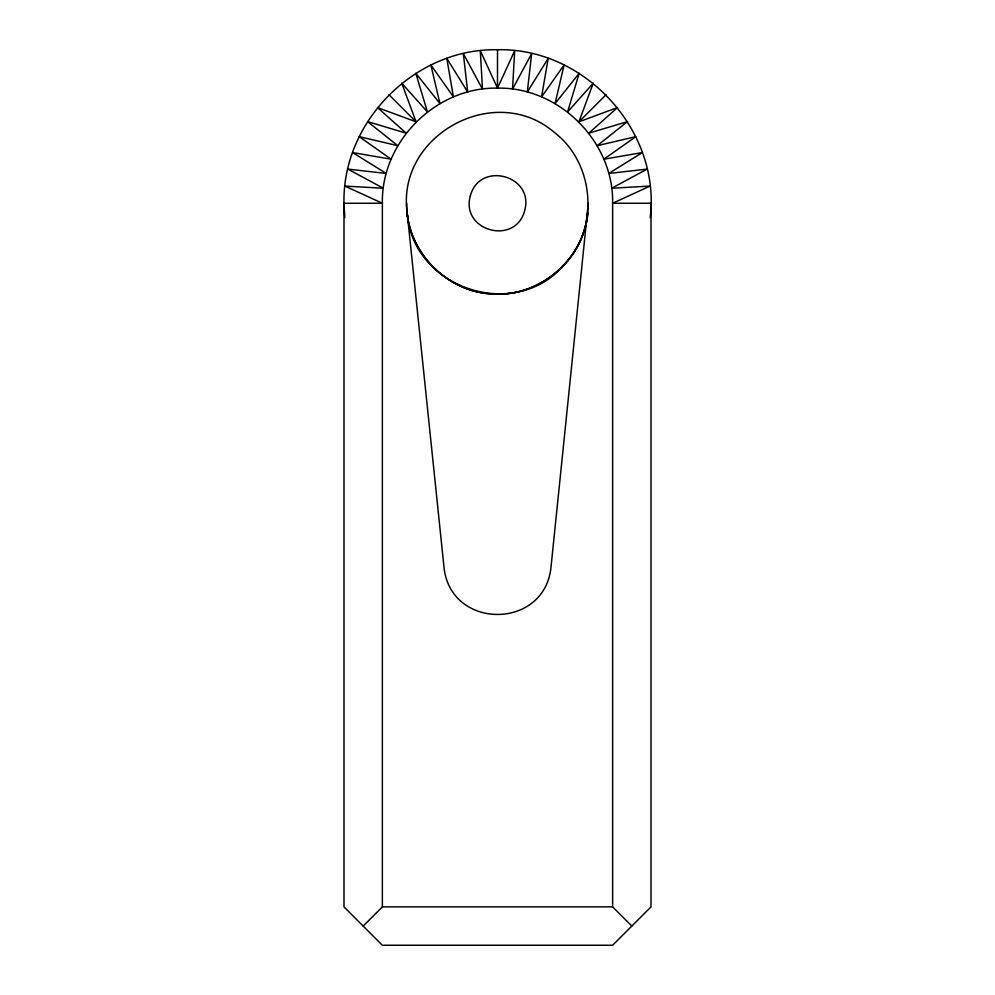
<?xml version="1.0" encoding="UTF-8"?>
<svg xmlns="http://www.w3.org/2000/svg" width="995" height="995" viewBox="0 0 995 995"><rect width="100%" height="100%" fill="white"/><g stroke="black" fill="none" stroke-linecap="round" stroke-linejoin="round"><path stroke-width="1.49" d="M588.331 203.266L551.019 567.026C544.825 630.245 450.175 630.245 443.981 567.026L407.154 212.656C396.358 135.27 494.776 81.403 554.128 132.248C594.836 163.118 599.612 228.551 564.078 265.043C514.751 322.492 412.092 288.202 407.154 212.656C411.122 257.63 452.352 294.794 497.5 294.097C542.648 294.794 583.878 257.63 587.846 212.656C583.804 260.081 538.121 298.276 490.709 293.836C444.69 291.162 405.91 249.359 406.669 203.266M650.208 217.582C660.941 130.855 584.761 47.461 497.5 49.75C415.45 47.922 342.156 121.216 343.984 203.266L343.984 906.868L382.366 945.25L612.634 945.25L651.016 906.868L651.016 203.266L612.634 203.266C613.927 141.725 559.041 86.839 497.5 88.132C435.959 86.839 381.073 141.725 382.366 203.266L382.366 906.868L363.175 926.059M631.825 926.059L612.634 906.868L612.634 203.266L650.046 186.077L611.651 188.242L647.16 169.1L608.716 173.466L642.397 152.558L603.865 159.2L635.817 136.651L597.211 145.693L627.484 121.589L588.841 133.168L617.522 107.547L578.916 121.85L593.219 83.244L567.585 111.925L579.177 73.282L555.073 103.555L564.103 64.949L541.566 96.888L548.208 58.369L527.3 92.05L531.666 53.593L512.524 89.115L514.689 50.72L497.5 88.132L480.311 50.72L482.476 89.115L463.334 53.593L467.7 92.05L446.792 58.369L453.434 96.888L430.897 64.949L439.927 103.555L415.823 73.282L427.415 111.925L401.781 83.244L416.084 121.85L377.478 107.547L406.159 133.168L367.516 121.589L397.789 145.693L359.183 136.651L391.135 159.2L352.603 152.558L386.284 173.466L347.84 169.1L383.349 188.242L344.954 186.077L382.366 203.266L343.984 203.266L344.792 217.582M578.916 121.85L606.054 94.712M382.366 906.868L612.634 906.868M388.945 94.712L416.084 121.85M497.5 49.75L497.5 88.132M470.312 195.978C460.498 231.176 515.584 245.939 524.688 210.554C534.502 175.344 479.416 160.593 470.312 195.978"/></g></svg>
